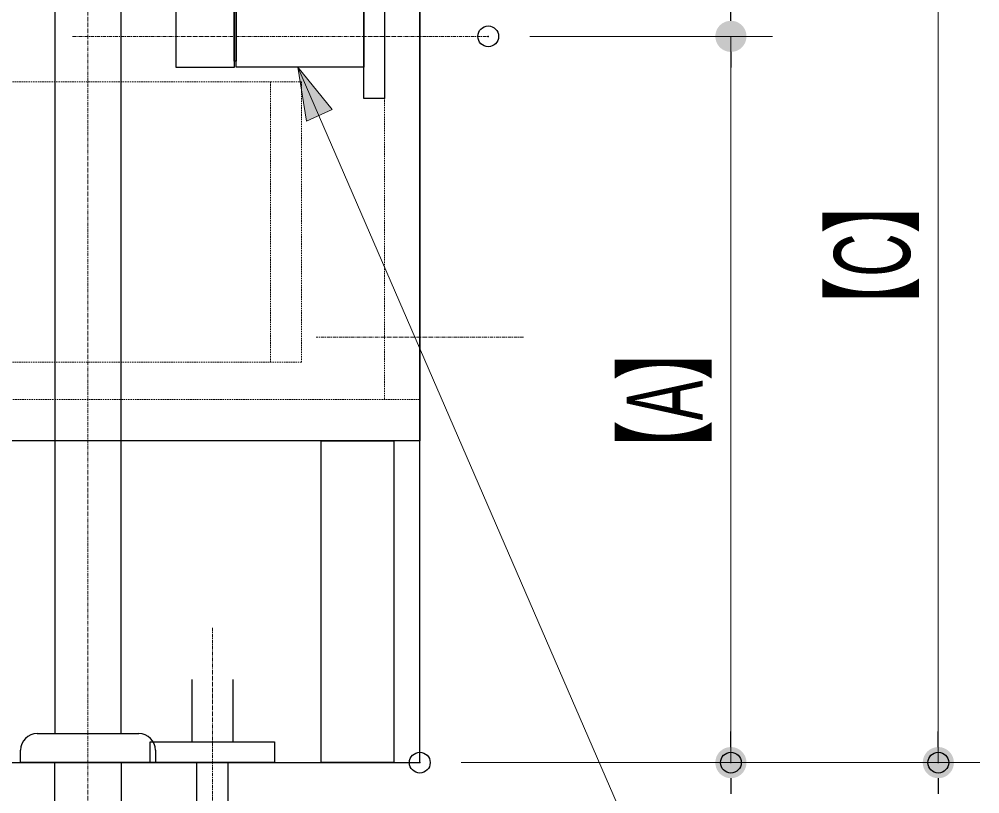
# Model space of a CAD drawing. Units: millimetres, scale not verified. Extents: x -6062 to 6062, y -3045 to 3045.
# Drawn here: x -910.7 to -447.5, y -2035 to -1661.7 of the extents above; entities that cross this region are included whole.
import ezdxf
from ezdxf.enums import TextEntityAlignment as Align

# ---------------------------------------------------------------- set-up
doc = ezdxf.new("R2010")
doc.units = ezdxf.units.MM
doc.header["$LTSCALE"] = 20
doc.header["$PDMODE"] = 32
doc.header["$PDSIZE"] = 10
doc.linetypes.add('USER1', pattern=[2.91, 1.76, -0.4, 0.35, -0.4])
doc.linetypes.add('USER2', pattern=[1.11, 0.71, -0.4])
for name, color, linetype, lineweight in [('0-1_4給排水', 7, 'Continuous', 30), ('0-2_2寸法-1', 7, 'Continuous', 15), ('0-3_0', 7, 'Continuous', 25), ('0-5_2寸法-2', 7, 'Continuous', 15), ('0-6_5ボウル・キャビネット', 7, 'Continuous', 15), ('0-8_2寸法-3', 7, 'Continuous', 15)]:
    doc.layers.add(name, color=color, linetype=linetype, lineweight=lineweight)
doc.layers.add('0-4_Defpoints', color=7, linetype='Continuous')
doc.styles.add('ＭＳ Ｐゴシック', font='')
doc.styles.get('ＭＳ Ｐゴシック').set_extended_font_data('MS PGothic')

# ---------------------------------------------------------------- blocks, each defined once
blk = doc.blocks.new('_Dot')
at = {"layer": '0-3_0'}
blk.add_line((-10, 0), (-20, 0), dxfattribs=at)
for points in [[(0, 0), (-8.09, 5.88), (-7.29, 6.85)], [(0, 0), (-7.29, 6.85), (-6.37, 7.71)], [(0, 0), (-6.37, 7.71), (-5.36, 8.44)], [(0, 0), (-5.36, 8.44), (-4.26, 9.05)], [(0, 0), (-4.26, 9.05), (-3.09, 9.51)], [(0, 0), (-3.09, 9.51), (-1.87, 9.82)], [(0, 0), (-1.87, 9.82), (-0.63, 9.98)], [(0, 0), (-0.63, 9.98), (0.63, 9.98)], [(0, 0), (0.63, 9.98), (1.87, 9.82)], [(0, 0), (1.87, 9.82), (3.09, 9.51)], [(0, 0), (3.09, 9.51), (4.26, 9.05)], [(0, 0), (4.26, 9.05), (5.36, 8.44)], [(0, 0), (5.36, 8.44), (6.37, 7.71)], [(0, 0), (6.37, 7.71), (7.29, 6.85)], [(0, 0), (7.29, 6.85), (8.09, 5.88)], [(0, 0), (-10, 0), (-9.92, 1.25)], [(0, 0), (-9.92, -1.25), (-10, 0)], [(0, 0), (-9.92, 1.25), (-9.69, 2.49)], [(0, 0), (-9.69, -2.49), (-9.92, -1.25)], [(0, 0), (-9.69, 2.49), (-9.3, 3.68)], [(0, 0), (-9.3, -3.68), (-9.69, -2.49)], [(0, 0), (-9.3, 3.68), (-8.76, 4.82)], [(0, 0), (-8.76, -4.82), (-9.3, -3.68)], [(0, 0), (-8.76, 4.82), (-8.09, 5.88)], [(0, 0), (-8.09, -5.88), (-8.76, -4.82)], [(0, 0), (-7.29, -6.85), (-8.09, -5.88)], [(0, 0), (-6.37, -7.71), (-7.29, -6.85)], [(0, 0), (-5.36, -8.44), (-6.37, -7.71)], [(0, 0), (-4.26, -9.05), (-5.36, -8.44)], [(0, 0), (-3.09, -9.51), (-4.26, -9.05)], [(0, 0), (-1.87, -9.82), (-3.09, -9.51)], [(0, 0), (-0.63, -9.98), (-1.87, -9.82)], [(0, 0), (0.63, -9.98), (-0.63, -9.98)], [(0, 0), (8.09, 5.88), (8.76, 4.82)], [(0, 0), (8.76, 4.82), (9.3, 3.68)], [(0, 0), (9.3, 3.68), (9.69, 2.49)], [(0, 0), (9.69, 2.49), (9.92, 1.25)], [(0, 0), (9.92, 1.25), (10, 0)], [(0, 0), (1.87, -9.82), (0.63, -9.98)], [(0, 0), (3.09, -9.51), (1.87, -9.82)], [(0, 0), (4.26, -9.05), (3.09, -9.51)], [(0, 0), (5.36, -8.44), (4.26, -9.05)], [(0, 0), (6.37, -7.71), (5.36, -8.44)], [(0, 0), (7.29, -6.85), (6.37, -7.71)], [(0, 0), (8.09, -5.88), (7.29, -6.85)], [(0, 0), (8.76, -4.82), (8.09, -5.88)], [(0, 0), (9.3, -3.68), (8.76, -4.82)], [(0, 0), (9.69, -2.49), (9.3, -3.68)], [(0, 0), (9.92, -1.25), (9.69, -2.49)], [(0, 0), (10, 0), (9.92, -1.25)]]:
    blk.add_solid(points, dxfattribs=at)
blk = doc.blocks.new('止水栓_側面')
at = {"layer": '0-1_4給排水', "linetype": 'USER1', "lineweight": 15}
blk.add_line((-3010, 0), (1000, 0), dxfattribs=at)
at = {"layer": '0-1_4給排水'}
blk.add_lwpolyline([(-900, 1200), (-900, 600), (-1200, 600), (-1200, 1200)], dxfattribs=at)
for points in [[(-1950, 660), (-1850, 660), (-1850, 300), (-1950, 300)], [(-1330, 600), (-770, 600), (-770, 360), (-1330, 360)], [(-200, 600), (0, 600), (0, -600), (-200, -600)], [(-1450, -300), (-2010, -300), (-2010, 300), (-1450, 300)], [(-1430, 298), (-200, 298), (-200, -298), (-1430, -298)], [(-1250, 360), (-850, 360), (-850, 298), (-1250, 298)], [(-1450, 240), (-1430, 240), (-1430, -240), (-1450, -240)]]:
    blk.add_lwpolyline(points, close=True, dxfattribs=at)
blk = doc.blocks.new('グループ-22')
at = {"layer": '0-1_4給排水'}
blk.add_blockref('止水栓_側面', (21060, -33400), dxfattribs=at)
blk = doc.blocks.new('グループ-23')
at = {"layer": '0-1_4給排水', "linetype": 'USER1', "lineweight": 15}
blk.add_line((19400, -39100), (19400, -41300), dxfattribs=at)
at = {"layer": '0-1_4給排水'}
blk.add_lwpolyline([(19200, -39600), (19200, -40200), (19600, -40200), (19600, -39600)], dxfattribs=at)
for points in [[(18800, -40200), (20000, -40200), (20000, -40400), (18800, -40400)], [(19250, -40400), (19550, -40400), (19550, -40800), (19250, -40800)]]:
    blk.add_lwpolyline(points, close=True, dxfattribs=at)
blk = doc.blocks.new('グループ-33')
at = {"layer": '0-6_5ボウル・キャビネット', "linetype": 'USER2'}
for p, q in [((21060, -27600), (21060, -36900)), ((17160, -33840), (19960, -33840)), ((17160, -36540), (19960, -36540)), ((12460, -36900), (21400, -36900))]:
    blk.add_line(p, q, dxfattribs=at)
at = {"layer": '0-6_5ボウル・キャビネット', "lineweight": 30}
for points in [[(12060, -27600), (21400, -27600), (21400, -37300), (12060, -37300)], [(20450, -37300), (21150, -37300), (21150, -40400), (20450, -40400)]]:
    blk.add_lwpolyline(points, close=True, dxfattribs=at)
at = {"layer": '0-6_5ボウル・キャビネット', "linetype": 'USER2'}
blk.add_lwpolyline([(19960, -33840), (20260, -33840), (20260, -36540), (19960, -36540)], close=True, dxfattribs=at)
blk = doc.blocks.new('グループ-34')
at = {"layer": '0-6_5ボウル・キャビネット', "lineweight": 30}
for p, q in [((21400, -40400), (21400, -15400)), ((9400, -40400), (21400, -40400))]:
    blk.add_line(p, q, dxfattribs=at)
at = {"layer": '0-6_5ボウル・キャビネット', "linetype": 'USER1'}
blk.add_line((22400, -36300), (20400, -36300), dxfattribs=at)
at = {"layer": '0-6_5ボウル・キャビネット'}
blk.add_blockref('グループ-33', (0, 0), dxfattribs=at)
blk = doc.blocks.new('グループ-35')
at = {"layer": '0-1_4給排水', "linetype": 'USER1', "lineweight": 15}
blk.add_line((18200, -41340), (18200, -29940), dxfattribs=at)
at = {"layer": '0-1_4給排水'}
blk.add_line((17550, -40306.7), (17550, -40280), dxfattribs=at)
for points in [[(17880, -31020), (17880, -40120), (18520, -40120), (18520, -31020)], [(17710, -40120), (17712.5, -40120), (18687.5, -40120), (18690, -40120)], [(18850, -40280), (18850, -40306.7), (18850, -40400), (17550, -40400), (17550, -40306.7)]]:
    blk.add_lwpolyline(points, dxfattribs=at)
blk.add_lwpolyline([(17880, -40400), (18520, -40400), (18520, -41000), (17880, -41000)], close=True, dxfattribs=at)
for centre, start, end in [((17710, -40280), 90, 180), ((18690, -40280), 0, 90)]:
    blk.add_arc(centre, 160, start, end, dxfattribs=at)

msp = doc.modelspace()

# ---------------------------------------------------------------- linework, layer by layer
at = {"layer": '0-2_2寸法-1'}
for p, q in [((-467.5, -1545.01), (-467.5, -2004.99)), ((-664.5, -1670), (-547.5, -1670)), ((-567.5, -1685.01), (-567.5, -2004.99)), ((-697.5, -2020), (-547.5, -2020)), ((-547.5, -2020), (-447.5, -2020))]:
    msp.add_line(p, q, dxfattribs=at)
at = {"layer": '0-4_Defpoints'}
for p in [(-684.5, -1670), (-717.5, -2020), (-567.5, -2020), (-467.5, -2020)]:
    msp.add_point(p, dxfattribs=at)
at = {"layer": '0-5_2寸法-2'}
for p, q in [((-467.5, -1530), (-467.5, -2020)), ((-664.5, -1670), (-547.5, -1670)), ((-567.5, -1670), (-567.5, -2020)), ((-697.5, -2020), (-547.5, -2020)), ((-547.5, -2020), (-447.5, -2020))]:
    msp.add_line(p, q, dxfattribs=at)
at = {"layer": '0-8_2寸法-3'}
msp.add_lwpolyline([(-905.69, -2420), (-457.5, -2420), (-776.25, -1684.9)], dxfattribs=at)
at = {"layer": '0-8_2寸法-3', "lineweight": 5}
msp.add_lwpolyline([(-772.14, -1710.87), (-776.25, -1684.9), (-759.71, -1705.33)], close=True, dxfattribs=at)
at = {"layer": '0-8_2寸法-3'}
msp.add_solid([(-772.14, -1710.87), (-759.71, -1705.33), (-776.25, -1684.9)], dxfattribs=at)

# ---------------------------------------------------------------- block references
at = {"layer": '0-1_4給排水', "xscale": 0.05, "yscale": 0.05}
for name in ['グループ-22', 'グループ-35', 'グループ-23']:
    msp.add_blockref(name, (-1787.5, 0), dxfattribs=at)
at = {"layer": '0-2_2寸法-1', "xscale": 0.7503418, "yscale": 0.7503418}
for p, rotation in [((-567.5, -1670), 90), ((-567.5, -2020), 270), ((-467.5, -2020), 270)]:
    msp.add_blockref('_Dot', p, dxfattribs=dict(at, rotation=rotation))
at = {"layer": '0-5_2寸法-2', "xscale": 0.7503418, "yscale": 0.7503418}
for p, rotation in [((-567.5, -1670), 270), ((-567.5, -2020), 90), ((-467.5, -2020), 90)]:
    msp.add_blockref('_Dot', p, dxfattribs=dict(at, rotation=rotation))
at = {"layer": '0-6_5ボウル・キャビネット', "xscale": 0.05, "yscale": 0.05}
msp.add_blockref('グループ-34', (-1787.5, 0), dxfattribs=at)

# ---------------------------------------------------------------- texts
at = {"layer": '0-2_2寸法-1', "style": 'ＭＳ Ｐゴシック', "width": 0.6}
for s, height, p in [('【C】', 36.66, (-470.13, -1815.83)), ('【A】', 36.69, (-570.13, -1885.05))]:
    msp.add_text(s, height=height, rotation=90, dxfattribs=at).set_placement(p, align=Align.BOTTOM_LEFT)

doc.saveas('drawing.dxf')
